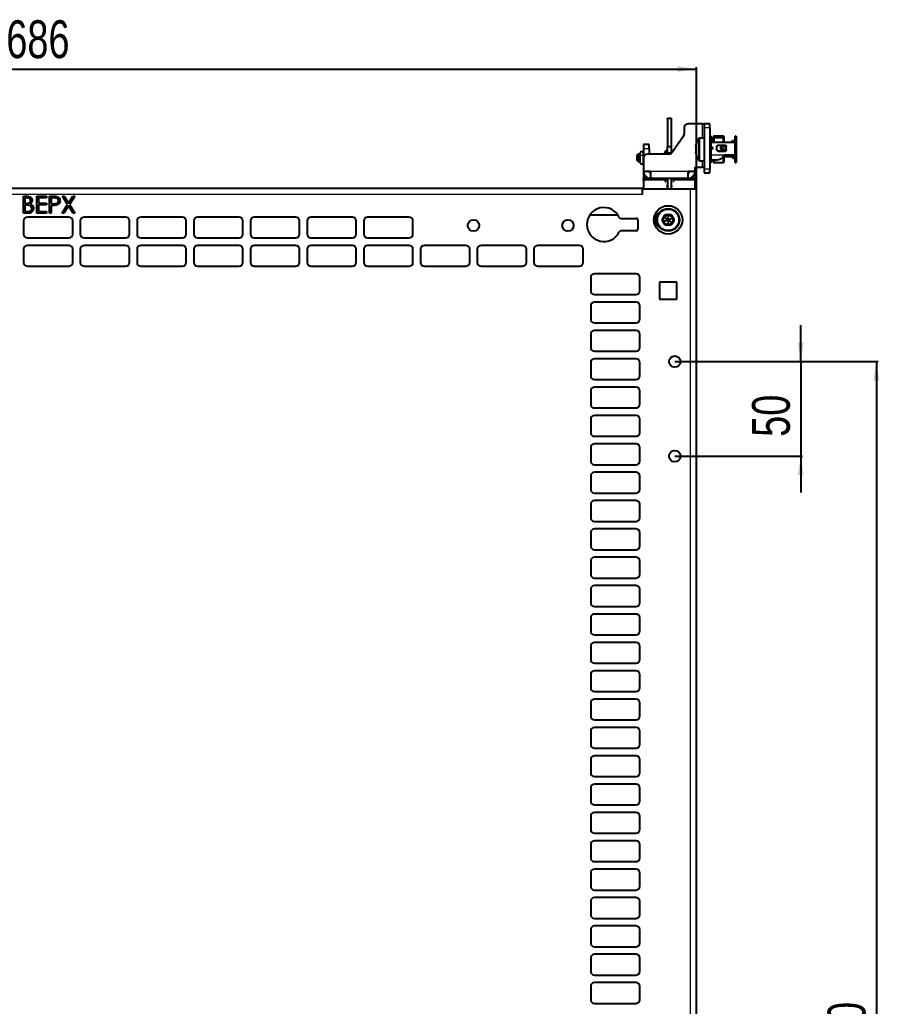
# Model space of a CAD drawing. Header units: millimetres. Extents: x -656 to 1253, y 650 to 1898.
# Drawn here: x -223 to 232, y 1313 to 1835 of the extents above; entities that cross this region are included whole.
import ezdxf

# ---------------------------------------------------------------- set-up
doc = ezdxf.new("R2010")
doc.units = ezdxf.units.MM
doc.layers.add('FORMAT', color=7, linetype='Continuous')
doc.styles.add('SLDTEXTSTYLE0', font='TXT', dxfattribs={"width": 0.75})
doc.dimstyles.new('SLDDIMSTYLE0', dxfattribs={"dimtxt": 20, "dimasz": 10, "dimexe": 0, "dimexo": 0.0625, "dimgap": 5, "dimtad": 2, "dimdec": 1, "dimrnd": 1e-09, "dimzin": 12, "dimdsep": 46, "dimtxsty": 'SLDTEXTSTYLE0', "dimsah": 1, "dimcen": 0.09, "dimadec": 0, "dimazin": 3, "dimtfac": 1, "dimtofl": 0, "dimtmove": 0, "dimatfit": 3, "dimfxl": 0, "dimfrac": 2, "dimtolj": 1, "dimtzin": 12, "dimarcsym": 0})
doc.dimstyles.new('SLDDIMSTYLE1', dxfattribs={"dimtxt": 20, "dimasz": 10, "dimexe": 0, "dimexo": 0.0625, "dimgap": 5, "dimtad": 2, "dimdec": 1, "dimrnd": 1e-09, "dimzin": 12, "dimdsep": 46, "dimtxsty": 'SLDTEXTSTYLE0', "dimsah": 1, "dimcen": 0.09, "dimadec": 0, "dimazin": 3, "dimtfac": 1, "dimtmove": 0, "dimatfit": 0, "dimfxl": 0, "dimfrac": 2, "dimtolj": 1, "dimtzin": 12, "dimarcsym": 0})

# ---------------------------------------------------------------- blocks, each defined once
blk = doc.blocks.new('_D_1')
at = {"layer": 'FORMAT'}
for p, q in [((-550.71, 1745.37), (-550.71, 1809.66)), ((-550.71, 1808.66), (135.29, 1808.66)), ((135.29, 1745.37), (135.29, 1809.66))]:
    blk.add_line(p, q, dxfattribs=at)
for points in [[(-550.71, 1808.66), (-540.71, 1807.12), (-540.71, 1810.2)], [(135.29, 1808.66), (125.29, 1810.2), (125.29, 1807.12)]]:
    blk.add_solid(points, dxfattribs=at)
at = {"layer": 'FORMAT', "insert": (-229.88, 1834.44), "char_height": 20, "attachment_point": 1, "style": 'SLDTEXTSTYLE0'}
blk.add_mtext('686', dxfattribs=at)
blk = doc.blocks.new('_D_2')
at = {"layer": 'FORMAT'}
for p, q in [((123.8, 1653.86), (231.44, 1653.86)), ((230.44, 1653.86), (230.44, 953.86)), ((123.8, 953.86), (231.44, 953.86))]:
    blk.add_line(p, q, dxfattribs=at)
for points in [[(230.44, 1653.86), (228.9, 1643.86), (231.97, 1643.86)], [(230.44, 953.86), (231.97, 963.86), (228.9, 963.86)]]:
    blk.add_solid(points, dxfattribs=at)
at = {"layer": 'FORMAT', "insert": (204.65, 1281.69), "char_height": 20, "attachment_point": 1, "rotation": 90, "style": 'SLDTEXTSTYLE0'}
blk.add_mtext('700', dxfattribs=at)
blk = doc.blocks.new('_D_3')
at = {"layer": 'FORMAT'}
for p, q in [((190.44, 1653.86), (190.44, 1673.09)), ((123.8, 1653.86), (191.44, 1653.86)), ((190.44, 1653.86), (190.44, 1603.86)), ((123.8, 1603.86), (191.44, 1603.86)), ((190.44, 1603.86), (190.44, 1584.63))]:
    blk.add_line(p, q, dxfattribs=at)
for points in [[(190.44, 1653.86), (191.97, 1663.86), (188.9, 1663.86)], [(190.44, 1603.86), (188.9, 1593.86), (191.97, 1593.86)]]:
    blk.add_solid(points, dxfattribs=at)
at = {"layer": 'FORMAT', "insert": (164.65, 1614.08), "char_height": 20, "attachment_point": 1, "rotation": 90, "style": 'SLDTEXTSTYLE0'}
blk.add_mtext('50', dxfattribs=at)

msp = doc.modelspace()

# ---------------------------------------------------------------- linework, layer by layer
at = {"color": 7, "linetype": 'Continuous', "lineweight": 25}
for p, q in [((119.89, 1782.66), (121.89, 1782.66)), ((119.89, 1782.29), (119.89, 1782.66)), ((119.89, 1782.29), (119.89, 1767.66)), ((121.89, 1782.66), (121.89, 1782.29)), ((121.89, 1782.29), (121.89, 1767.66)), ((138.49, 1779.66), (130.79, 1779.66)), ((138.49, 1779.66), (139.29, 1779.66)), ((142.29, 1779.66), (139.29, 1779.66)), ((139.29, 1779.66), (139.29, 1777.66)), ((142.29, 1777.66), (142.29, 1779.66)), ((128.79, 1777.66), (128.79, 1774.29)), ((139.29, 1777.66), (139.29, 1755.66)), ((142.29, 1777.66), (142.29, 1755.66)), ((128.42, 1773.14), (122.38, 1764.51)), ((139.29, 1772.16), (136.96, 1772.16)), ((142.79, 1773.26), (142.29, 1773.26)), ((142.79, 1773.26), (142.79, 1768.02)), ((142.83, 1770.08), (143.02, 1770.02)), ((142.99, 1771.28), (142.99, 1771.6)), ((142.99, 1770.98), (142.99, 1771.28)), ((142.99, 1770.98), (142.99, 1770.6)), ((142.99, 1770.02), (153.59, 1770.02)), ((144.29, 1770.31), (143.09, 1770.31)), ((143.09, 1770.02), (143.09, 1770.31)), ((144.29, 1772.1), (143.74, 1772.1)), ((144.29, 1771.88), (143.74, 1771.88)), ((143.74, 1771.58), (144.29, 1771.58)), ((144.49, 1773.16), (144.29, 1773.04)), ((144.29, 1772.42), (144.29, 1773.04)), ((144.49, 1772.49), (144.29, 1772.42)), ((144.29, 1770.02), (144.29, 1772.42)), ((149.57, 1773.16), (144.49, 1773.16)), ((144.49, 1773.16), (144.49, 1772.49)), ((144.49, 1772.49), (144.49, 1770.02)), ((144.49, 1772.49), (149.57, 1772.49)), ((149.69, 1772.96), (149.57, 1773.16)), ((149.57, 1772.49), (149.57, 1773.16)), ((149.57, 1770.02), (149.57, 1772.49)), ((149.69, 1772.37), (149.57, 1772.49)), ((149.69, 1772.96), (149.69, 1772.37)), ((149.69, 1772.37), (149.69, 1770.02)), ((149.69, 1770.11), (149.76, 1770.02)), ((153.59, 1770.02), (155.59, 1770.02)), ((155.09, 1770.9), (155.59, 1770.9)), ((156.29, 1773.16), (155.79, 1773.16)), ((155.79, 1773.15), (155.79, 1773.16)), ((155.79, 1773.15), (156.29, 1773.15)), ((155.79, 1770.22), (155.79, 1773.15)), ((155.79, 1770.22), (156.29, 1770.22)), ((155.79, 1769.99), (155.79, 1770.22)), ((156.29, 1773.16), (156.29, 1773.15)), ((156.29, 1773.15), (156.29, 1770.22)), ((156.29, 1770.22), (156.29, 1769.46)), ((156.29, 1769.46), (156.29, 1763.64)), ((105.38, 1764.03), (105.38, 1762.66)), ((107.28, 1762.66), (107.28, 1764.03)), ((110.29, 1768.66), (107.29, 1768.66)), ((107.29, 1768.66), (107.29, 1766.66)), ((107.29, 1766.66), (107.29, 1761.66)), ((110.29, 1766.66), (110.29, 1768.66)), ((110.29, 1766.66), (110.29, 1763.66)), ((119.89, 1767.66), (121.89, 1767.66)), ((119.89, 1764.16), (119.89, 1767.66)), ((121.89, 1764.16), (119.89, 1764.16)), ((119.89, 1764.16), (119.89, 1763.66)), ((121.89, 1767.66), (121.89, 1764.16)), ((121.89, 1764.16), (121.89, 1764.01)), ((134.89, 1764.3), (134.86, 1764.3)), ((142.29, 1768.02), (142.79, 1768.02)), ((142.29, 1766.18), (142.79, 1766.18)), ((142.79, 1767.48), (142.79, 1768.02)), ((142.79, 1766.18), (142.79, 1761.86)), ((143.24, 1767.43), (142.99, 1767.43)), ((143.24, 1767.3), (142.99, 1767.3)), ((143.24, 1766.18), (142.99, 1766.18)), ((143.09, 1766.18), (143.09, 1767.3)), ((143.79, 1766.89), (143.79, 1766.72)), ((145.89, 1767.28), (145.89, 1766.33)), ((147.09, 1768.41), (150.39, 1768.41)), ((150.39, 1768.18), (147.09, 1768.18)), ((150.39, 1765.23), (147.09, 1765.23)), ((147.09, 1765.12), (150.39, 1765.12)), ((147.96, 1766.75), (147.96, 1766.79)), ((148.28, 1766.29), (148.53, 1766.24)), ((148.61, 1766.23), (148.53, 1766.24)), ((149.57, 1767.52), (149.57, 1768.18)), ((149.57, 1765.23), (149.57, 1766.15)), ((149.69, 1768.18), (149.69, 1767.54)), ((149.69, 1766.14), (149.69, 1765.23)), ((150.89, 1767.96), (150.89, 1767.59)), ((150.89, 1766.01), (150.89, 1767.59)), ((150.89, 1766.01), (150.89, 1765.62)), ((104.44, 1763.56), (103.94, 1763.27)), ((103.94, 1760.05), (103.94, 1763.27)), ((103.94, 1760.05), (104.44, 1759.76)), ((105.38, 1763.56), (104.44, 1763.56)), ((104.44, 1763.56), (104.44, 1759.76)), ((104.44, 1759.76), (105.38, 1759.76)), ((105.38, 1762.66), (105.38, 1759.33)), ((107.29, 1763.56), (107.28, 1763.56)), ((107.28, 1759.33), (107.28, 1762.66)), ((107.28, 1759.76), (107.29, 1759.76)), ((107.29, 1761.66), (107.29, 1754.46)), ((120.74, 1763.66), (109.29, 1763.66)), ((118.32, 1763.75), (118.32, 1763.66)), ((118.92, 1763.66), (118.92, 1763.76)), ((136.96, 1760.16), (139.29, 1760.16)), ((142.79, 1761.86), (142.29, 1761.86)), ((142.79, 1760.54), (142.29, 1760.54)), ((142.29, 1759.06), (142.79, 1759.06)), ((142.79, 1761.86), (142.79, 1760.54)), ((142.79, 1760.54), (142.79, 1759.06)), ((142.81, 1763.16), (142.99, 1763.16)), ((142.81, 1762.67), (142.99, 1762.7)), ((142.99, 1761.03), (142.99, 1763.22)), ((142.99, 1760.71), (142.99, 1761.03)), ((145.89, 1760.43), (143.74, 1760.43)), ((144.29, 1760.21), (143.74, 1760.21)), ((144.29, 1759.38), (144.29, 1760.43)), ((144.29, 1759.38), (144.49, 1759.28)), ((144.29, 1759.27), (144.29, 1759.38)), ((144.29, 1759.27), (144.49, 1759.16)), ((144.49, 1760.43), (144.49, 1759.28)), ((144.49, 1759.28), (149.57, 1759.28)), ((144.49, 1759.28), (144.49, 1759.16)), ((144.49, 1759.16), (149.57, 1759.16)), ((148.83, 1761.63), (149.99, 1763.22)), ((149.36, 1762.36), (149.57, 1762.36)), ((149.57, 1762.36), (149.57, 1762.65)), ((149.57, 1762.36), (149.69, 1762.5)), ((149.57, 1759.28), (149.57, 1762.36)), ((149.57, 1759.28), (149.69, 1759.45)), ((149.57, 1759.16), (149.69, 1759.36)), ((149.57, 1759.16), (149.57, 1759.28)), ((149.69, 1762.81), (149.69, 1762.5)), ((153.59, 1762.7), (149.69, 1762.7)), ((149.69, 1762.5), (149.69, 1759.45)), ((149.69, 1762.21), (149.76, 1762.3)), ((149.69, 1762.3), (153.59, 1762.3)), ((149.69, 1759.45), (149.69, 1759.36)), ((149.94, 1763.16), (154.79, 1763.16)), ((149.99, 1763.22), (155.59, 1763.22)), ((153.59, 1762.7), (153.59, 1762.3)), ((154.79, 1763.16), (154.85, 1763.22)), ((154.79, 1763.16), (154.79, 1763.22)), ((155.09, 1761.91), (155.09, 1761.42)), ((155.59, 1761.91), (155.09, 1761.91)), ((155.09, 1761.42), (155.59, 1761.42)), ((155.59, 1761.91), (155.59, 1762.15)), ((155.59, 1761.42), (155.59, 1761.91)), ((155.79, 1760.61), (155.79, 1763.24)), ((155.79, 1760.61), (156.29, 1760.61)), ((155.79, 1759.16), (155.79, 1760.61)), ((155.79, 1759.16), (156.29, 1759.16)), ((155.79, 1759.16), (155.79, 1759.16)), ((155.79, 1759.16), (156.29, 1759.16)), ((156.26, 1763.54), (156.29, 1763.54)), ((156.29, 1763.64), (156.29, 1763.54)), ((156.29, 1763.54), (156.29, 1760.61)), ((156.29, 1760.61), (156.29, 1759.16)), ((156.29, 1759.16), (156.29, 1759.16)), ((111.09, 1754.46), (107.29, 1754.46)), ((107.29, 1753.66), (107.29, 1750.66)), ((107.29, 1753.66), (107.37, 1753.66)), ((111.09, 1750.66), (111.09, 1754.46)), ((134.49, 1754.46), (130.69, 1754.46)), ((130.69, 1754.46), (130.69, 1750.66)), ((134.4, 1753.66), (134.49, 1753.66)), ((134.49, 1756.66), (138.49, 1756.66)), ((134.49, 1754.46), (134.49, 1756.66)), ((134.49, 1753.66), (134.49, 1750.66)), ((139.29, 1756.66), (138.49, 1756.66)), ((139.29, 1755.66), (139.29, 1753.66)), ((139.29, 1753.66), (142.29, 1753.66)), ((142.29, 1753.66), (142.29, 1755.66)), ((111.09, 1750.66), (107.29, 1750.66)), ((107.29, 1749.86), (107.29, 1750.66)), ((107.29, 1749.86), (107.29, 1745.36)), ((119.39, 1750.66), (111.09, 1750.66)), ((118.5, 1750.66), (118.51, 1749.39)), ((119.11, 1749.4), (119.1, 1750.66)), ((122.39, 1750.66), (119.39, 1750.66)), ((119.39, 1750.66), (119.39, 1749.86)), ((119.89, 1749.86), (119.39, 1749.86)), ((119.89, 1750.66), (119.89, 1745.36)), ((121.89, 1750.66), (121.89, 1745.36)), ((122.39, 1749.86), (121.89, 1749.86)), ((130.69, 1750.66), (122.39, 1750.66)), ((122.39, 1749.86), (122.39, 1750.66)), ((122.89, 1750.65), (122.91, 1749.69)), ((123.51, 1749.7), (123.49, 1750.65)), ((134.49, 1750.66), (130.69, 1750.66)), ((134.49, 1750.66), (134.49, 1749.86)), ((134.49, 1745.36), (134.49, 1749.86)), ((106.79, 1745.37), (-522.21, 1745.37)), ((106.79, 1745.37), (106.79, 1745.36)), ((106.79, 1745.36), (132.19, 1745.36)), ((106.79, 1742.27), (106.79, 1745.36)), ((132.19, 1745.36), (135.29, 1745.36)), ((135.29, 862.36), (135.29, 1745.36)), ((-220.83, 1741.37), (-219.07, 1741.37)), ((-220.83, 1732.37), (-220.83, 1741.37)), ((-220.02, 1740.44), (-220.02, 1737.56)), ((-218.92, 1740.44), (-220.02, 1740.44)), ((-213.67, 1741.37), (-208.6, 1741.37)), ((-213.67, 1732.37), (-213.67, 1741.37)), ((-212.87, 1740.44), (-212.87, 1737.67)), ((-208.6, 1740.44), (-212.87, 1740.44)), ((-208.6, 1741.37), (-208.6, 1740.44)), ((-206.98, 1741.37), (-205.22, 1741.37)), ((-206.98, 1732.37), (-206.98, 1741.37)), ((-204.53, 1740.44), (-206.17, 1740.44)), ((-206.17, 1740.44), (-206.17, 1737.44)), ((-200.23, 1741.37), (-199.3, 1741.37)), ((-197.41, 1736.96), (-200.23, 1741.37)), ((-199.3, 1741.37), (-196.94, 1737.69)), ((-196.94, 1737.69), (-194.59, 1741.37)), ((-193.65, 1741.37), (-196.48, 1736.96)), ((-194.59, 1741.37), (-193.65, 1741.37)), ((-220.02, 1737.56), (-219.48, 1737.56)), ((-220.02, 1736.64), (-220.02, 1733.29)), ((-219.48, 1736.64), (-220.02, 1736.64)), ((-220.02, 1733.29), (-218.87, 1733.29)), ((-212.87, 1737.67), (-208.6, 1737.67)), ((-212.87, 1736.75), (-212.87, 1733.29)), ((-208.6, 1736.75), (-212.87, 1736.75)), ((-212.87, 1733.29), (-208.6, 1733.29)), ((-208.6, 1737.67), (-208.6, 1736.75)), ((-208.6, 1733.29), (-208.6, 1732.37)), ((-206.17, 1737.44), (-204.6, 1737.42)), ((-206.17, 1736.52), (-206.17, 1732.37)), ((-205.53, 1736.52), (-206.17, 1736.52)), ((-200.35, 1732.37), (-197.41, 1736.96)), ((-196.94, 1736.23), (-199.41, 1732.37)), ((-194.47, 1732.37), (-196.94, 1736.23)), ((-196.48, 1736.96), (-193.54, 1732.37)), ((-218.39, 1732.37), (-220.83, 1732.37)), ((-220.71, 1728.36), (-220.71, 1721.36)), ((-196.71, 1730.36), (-218.71, 1730.36)), ((-208.6, 1732.37), (-213.67, 1732.37)), ((-206.17, 1732.37), (-206.98, 1732.37)), ((-199.41, 1732.37), (-200.35, 1732.37)), ((-194.71, 1721.36), (-194.71, 1728.36)), ((-193.54, 1732.37), (-194.47, 1732.37)), ((-190.71, 1728.36), (-190.71, 1721.36)), ((-166.71, 1730.36), (-188.71, 1730.36)), ((-164.71, 1721.36), (-164.71, 1728.36)), ((-160.71, 1728.36), (-160.71, 1721.36)), ((-136.71, 1730.36), (-158.71, 1730.36)), ((-134.71, 1721.36), (-134.71, 1728.36)), ((-130.71, 1728.36), (-130.71, 1721.36)), ((-106.71, 1730.36), (-128.71, 1730.36)), ((-104.71, 1721.36), (-104.71, 1728.36)), ((-100.71, 1728.36), (-100.71, 1721.36)), ((-76.71, 1730.36), (-98.71, 1730.36)), ((-74.71, 1721.36), (-74.71, 1728.36)), ((-70.71, 1728.36), (-70.71, 1721.36)), ((-46.71, 1730.36), (-68.71, 1730.36)), ((-44.71, 1721.36), (-44.71, 1728.36)), ((-40.71, 1728.36), (-40.71, 1721.36)), ((-16.71, 1730.36), (-38.71, 1730.36)), ((-14.71, 1721.36), (-14.71, 1728.36)), ((93.77, 1731.37), (78.8, 1731.37)), ((95.34, 1729.62), (103.29, 1729.62)), ((104.29, 1728.62), (104.29, 1724.12)), ((120.29, 1728.86), (117.67, 1727.64)), ((120.29, 1728.86), (117.92, 1730.51)), ((120.29, 1728.86), (120.03, 1725.98)), ((120.29, 1728.86), (120.54, 1731.73)), ((120.29, 1728.86), (122.9, 1730.08)), ((120.29, 1728.86), (122.65, 1727.2)), ((103.29, 1723.12), (95.34, 1723.12)), ((-218.71, 1719.36), (-196.71, 1719.36)), ((-188.71, 1719.36), (-166.71, 1719.36)), ((-158.71, 1719.36), (-136.71, 1719.36)), ((-128.71, 1719.36), (-106.71, 1719.36)), ((-98.71, 1719.36), (-76.71, 1719.36)), ((-68.71, 1719.36), (-46.71, 1719.36)), ((-38.71, 1719.36), (-16.71, 1719.36)), ((-220.71, 1713.36), (-220.71, 1706.36)), ((-196.71, 1715.36), (-218.71, 1715.36)), ((-194.71, 1706.36), (-194.71, 1713.36)), ((-190.71, 1713.36), (-190.71, 1706.36)), ((-166.71, 1715.36), (-188.71, 1715.36)), ((-164.71, 1706.36), (-164.71, 1713.36)), ((-160.71, 1713.36), (-160.71, 1706.36)), ((-136.71, 1715.36), (-158.71, 1715.36)), ((-134.71, 1706.36), (-134.71, 1713.36)), ((-130.71, 1713.36), (-130.71, 1706.36)), ((-106.71, 1715.36), (-128.71, 1715.36)), ((-104.71, 1706.36), (-104.71, 1713.36)), ((-100.71, 1713.36), (-100.71, 1706.36)), ((-76.71, 1715.36), (-98.71, 1715.36)), ((-74.71, 1706.36), (-74.71, 1713.36)), ((-70.71, 1713.36), (-70.71, 1706.36)), ((-46.71, 1715.36), (-68.71, 1715.36)), ((-44.71, 1706.36), (-44.71, 1713.36)), ((-40.71, 1713.36), (-40.71, 1706.36)), ((-16.71, 1715.36), (-38.71, 1715.36)), ((-14.71, 1706.36), (-14.71, 1713.36)), ((-10.71, 1713.36), (-10.71, 1706.36)), ((13.29, 1715.36), (-8.71, 1715.36)), ((15.29, 1706.36), (15.29, 1713.36)), ((19.29, 1713.36), (19.29, 1706.36)), ((43.29, 1715.36), (21.29, 1715.36)), ((45.29, 1706.36), (45.29, 1713.36)), ((49.29, 1713.36), (49.29, 1706.36)), ((73.29, 1715.36), (51.29, 1715.36)), ((75.29, 1706.36), (75.29, 1713.36)), ((-218.71, 1704.36), (-196.71, 1704.36)), ((-188.71, 1704.36), (-166.71, 1704.36)), ((-158.71, 1704.36), (-136.71, 1704.36)), ((-128.71, 1704.36), (-106.71, 1704.36)), ((-98.71, 1704.36), (-76.71, 1704.36)), ((-68.71, 1704.36), (-46.71, 1704.36)), ((-38.71, 1704.36), (-16.71, 1704.36)), ((-8.71, 1704.36), (13.29, 1704.36)), ((21.29, 1704.36), (43.29, 1704.36)), ((51.29, 1704.36), (73.29, 1704.36)), ((79.29, 1698.36), (79.29, 1691.36)), ((103.29, 1700.36), (81.29, 1700.36)), ((105.29, 1691.36), (105.29, 1698.36)), ((124.79, 1695.86), (115.79, 1695.86)), ((115.79, 1695.86), (115.79, 1686.86)), ((124.79, 1686.86), (124.79, 1695.86)), ((81.29, 1689.36), (103.29, 1689.36)), ((115.79, 1686.86), (124.79, 1686.86)), ((79.29, 1683.36), (79.29, 1676.36)), ((103.29, 1685.36), (81.29, 1685.36)), ((105.29, 1676.36), (105.29, 1683.36)), ((81.29, 1674.36), (103.29, 1674.36)), ((103.29, 1670.36), (81.29, 1670.36)), ((79.29, 1668.36), (79.29, 1661.36)), ((105.29, 1661.36), (105.29, 1668.36)), ((81.29, 1659.36), (103.29, 1659.36)), ((103.29, 1655.36), (81.29, 1655.36)), ((79.29, 1653.36), (79.29, 1646.36)), ((105.29, 1646.36), (105.29, 1653.36)), ((81.29, 1644.36), (103.29, 1644.36)), ((103.29, 1640.36), (81.29, 1640.36)), ((79.29, 1638.36), (79.29, 1631.36)), ((105.29, 1631.36), (105.29, 1638.36)), ((81.29, 1629.36), (103.29, 1629.36)), ((79.29, 1623.36), (79.29, 1616.36)), ((103.29, 1625.36), (81.29, 1625.36)), ((105.29, 1616.36), (105.29, 1623.36)), ((81.29, 1614.36), (103.29, 1614.36)), ((79.29, 1608.36), (79.29, 1601.36)), ((103.29, 1610.36), (81.29, 1610.36)), ((105.29, 1601.36), (105.29, 1608.36)), ((81.29, 1599.36), (103.29, 1599.36)), ((79.29, 1593.36), (79.29, 1586.36)), ((103.29, 1595.36), (81.29, 1595.36)), ((105.29, 1586.36), (105.29, 1593.36)), ((81.29, 1584.36), (103.29, 1584.36)), ((79.29, 1578.36), (79.29, 1571.36)), ((103.29, 1580.36), (81.29, 1580.36)), ((105.29, 1571.36), (105.29, 1578.36)), ((81.29, 1569.36), (103.29, 1569.36)), ((79.29, 1563.36), (79.29, 1556.36)), ((103.29, 1565.36), (81.29, 1565.36)), ((105.29, 1556.36), (105.29, 1563.36)), ((81.29, 1554.36), (103.29, 1554.36)), ((103.29, 1550.36), (81.29, 1550.36)), ((79.29, 1548.36), (79.29, 1541.36)), ((105.29, 1541.36), (105.29, 1548.36)), ((81.29, 1539.36), (103.29, 1539.36)), ((103.29, 1535.36), (81.29, 1535.36)), ((79.29, 1533.36), (79.29, 1526.36)), ((105.29, 1526.36), (105.29, 1533.36)), ((81.29, 1524.36), (103.29, 1524.36)), ((103.29, 1520.36), (81.29, 1520.36)), ((79.29, 1518.36), (79.29, 1511.36)), ((105.29, 1511.36), (105.29, 1518.36)), ((81.29, 1509.36), (103.29, 1509.36)), ((79.29, 1503.36), (79.29, 1496.36)), ((103.29, 1505.36), (81.29, 1505.36)), ((105.29, 1496.36), (105.29, 1503.36)), ((81.29, 1494.36), (103.29, 1494.36)), ((79.29, 1488.36), (79.29, 1481.36)), ((103.29, 1490.36), (81.29, 1490.36)), ((105.29, 1481.36), (105.29, 1488.36)), ((81.29, 1479.36), (103.29, 1479.36)), ((79.29, 1473.36), (79.29, 1466.36)), ((103.29, 1475.36), (81.29, 1475.36)), ((105.29, 1466.36), (105.29, 1473.36)), ((81.29, 1464.36), (103.29, 1464.36)), ((79.29, 1458.36), (79.29, 1451.36)), ((103.29, 1460.36), (81.29, 1460.36)), ((105.29, 1451.36), (105.29, 1458.36)), ((81.29, 1449.36), (103.29, 1449.36)), ((79.29, 1443.36), (79.29, 1436.36)), ((103.29, 1445.36), (81.29, 1445.36)), ((105.29, 1436.36), (105.29, 1443.36)), ((81.29, 1434.36), (103.29, 1434.36)), ((103.29, 1430.36), (81.29, 1430.36)), ((79.29, 1428.36), (79.29, 1421.36)), ((105.29, 1421.36), (105.29, 1428.36)), ((81.29, 1419.36), (103.29, 1419.36)), ((103.29, 1415.36), (81.29, 1415.36)), ((79.29, 1413.36), (79.29, 1406.36)), ((105.29, 1406.36), (105.29, 1413.36)), ((81.29, 1404.36), (103.29, 1404.36)), ((103.29, 1400.36), (81.29, 1400.36)), ((79.29, 1398.36), (79.29, 1391.36)), ((105.29, 1391.36), (105.29, 1398.36)), ((81.29, 1389.36), (103.29, 1389.36)), ((79.29, 1383.36), (79.29, 1376.36)), ((103.29, 1385.36), (81.29, 1385.36)), ((105.29, 1376.36), (105.29, 1383.36)), ((81.29, 1374.36), (103.29, 1374.36)), ((79.29, 1368.36), (79.29, 1361.36)), ((103.29, 1370.36), (81.29, 1370.36)), ((105.29, 1361.36), (105.29, 1368.36)), ((81.29, 1359.36), (103.29, 1359.36)), ((79.29, 1353.36), (79.29, 1346.36)), ((103.29, 1355.36), (81.29, 1355.36)), ((105.29, 1346.36), (105.29, 1353.36)), ((81.29, 1344.36), (103.29, 1344.36)), ((79.29, 1338.36), (79.29, 1331.36)), ((103.29, 1340.36), (81.29, 1340.36)), ((105.29, 1331.36), (105.29, 1338.36)), ((81.29, 1329.36), (103.29, 1329.36)), ((79.29, 1323.36), (79.29, 1316.36)), ((103.29, 1325.36), (81.29, 1325.36)), ((105.29, 1316.36), (105.29, 1323.36)), ((81.29, 1314.36), (103.29, 1314.36))]:
    msp.add_line(p, q, dxfattribs=at)
at = {"color": 8, "linetype": 'Continuous', "lineweight": 18}
for p, q in [((121.89, 1782.29), (119.89, 1782.29)), ((138.49, 1772.16), (138.49, 1779.66)), ((139.29, 1777.66), (142.29, 1777.66)), ((136.52, 1760.39), (136.52, 1771.93)), ((136.96, 1760.16), (136.96, 1772.16)), ((142.99, 1770.02), (142.99, 1767.43)), ((143.74, 1772.1), (143.74, 1771.88)), ((143.74, 1771.88), (143.74, 1771.58)), ((155.59, 1763.22), (155.59, 1770.02)), ((107.29, 1766.66), (110.29, 1766.66)), ((142.99, 1766.18), (142.99, 1763.22)), ((143.24, 1767.3), (143.24, 1767.43)), ((147.09, 1768.41), (147.09, 1768.18)), ((147.09, 1765.23), (147.09, 1765.12)), ((150.39, 1768.18), (150.39, 1768.41)), ((150.39, 1765.12), (150.39, 1765.23)), ((138.49, 1756.66), (138.49, 1760.16)), ((142.99, 1763.22), (149.99, 1763.22)), ((155.59, 1762.7), (153.59, 1762.7)), ((155.59, 1762.7), (155.59, 1763.22)), ((130.69, 1754.46), (111.09, 1754.46)), ((142.29, 1755.66), (139.29, 1755.66)), ((118.51, 1749.86), (107.29, 1749.86)), ((119.39, 1749.86), (119.11, 1749.86)), ((122.9, 1749.86), (122.39, 1749.86)), ((134.49, 1749.86), (123.5, 1749.86)), ((132.19, 862.36), (132.19, 1745.36)), ((106.79, 1742.27), (-522.21, 1742.27))]:
    msp.add_line(p, q, dxfattribs=at)
at = {"color": 8, "linetype": 'Continuous', "lineweight": 18, "flags": 128}
for points in [[(143.81, 1770.31), (143.82, 1770.42), (143.83, 1770.51), (143.83, 1770.51), (143.83, 1770.51)], [(105.38, 1762.66), (105.45, 1762.81), (105.66, 1762.93), (105.97, 1763.02), (106.33, 1763.05)], [(106.33, 1763.05), (106.7, 1763.02), (107, 1762.93), (107.21, 1762.81), (107.28, 1762.66)], [(118.92, 1763.76), (118.9, 1763.7), (118.86, 1763.66)], [(122.91, 1749.35), (122.91, 1749.35), (122.94, 1749.29), (123.01, 1749.23), (123.11, 1749.2), (123.22, 1749.19), (123.34, 1749.2), (123.43, 1749.25), (123.49, 1749.3), (123.51, 1749.37)]]:
    msp.add_lwpolyline(points, dxfattribs=at)
at = {"color": 7, "linetype": 'Continuous', "lineweight": 25, "flags": 128}
for points in [[(142.79, 1763.1), (142.79, 1763.12), (142.8, 1763.14), (142.82, 1763.16), (142.84, 1763.18), (142.87, 1763.2), (142.91, 1763.21), (142.95, 1763.22), (142.99, 1763.22)], [(155.59, 1763.22), (155.72, 1763.23), (155.85, 1763.25), (155.97, 1763.29), (156.08, 1763.34), (156.17, 1763.41), (156.23, 1763.48), (156.27, 1763.56), (156.29, 1763.64)], [(155.59, 1762.3), (155.72, 1762.31), (155.79, 1762.32)], [(118.87, 1750.66), (118.81, 1750.65), (118.7, 1750.66)], [(119.89, 1747.36), (119.73, 1747.09), (119.64, 1746.61)], [(119.64, 1746.61), (119.73, 1746.13), (119.89, 1745.86)]]:
    msp.add_lwpolyline(points, dxfattribs=at)
at = {"color": 7, "linetype": 'Continuous', "lineweight": 25}
for centre, radius in [((120.29, 1728.86), 7.5), ((120.29, 1728.86), 6), ((120.29, 1728.86), 5.7), ((17.29, 1725.87), 3), ((67.29, 1725.87), 3), ((120.29, 1728.86), 3), ((123.79, 1653.86), 3), ((123.79, 1603.86), 3)]:
    msp.add_circle(centre, radius, dxfattribs=at)
for centre, radius, start, end in [((130.79, 1777.66), 2, 90, 180), ((126.79, 1774.29), 2, 325.008, 0), ((144.69, 1766.16), 10, 144.7485, 169.0158), ((136.96, 1771.62), 0.54, 90, 144.7485), ((142.97, 1770.2), 0.183, 187.2366, 275.7518), ((143.63, 1771.45), 0.665, 81.0438, 166.5514), ((143.67, 1771.2), 0.687, 84.2482, 172.7634), ((143.67, 1770.89), 0.687, 84.2482, 172.7634), ((155.65, 1769.38), 0.641, 7.2366, 95.7518), ((106.33, 1764.03), 0.95, 0, 180), ((120.74, 1765.66), 2, 270, 325.008), ((144.69, 1766.16), 10, 190.9122, 215.2515), ((142.82, 1768.1), 0.821, 229.1472, 281.4476), ((142.94, 1767.66), 0.235, 229.1472, 281.4476), ((142.94, 1779.68), 13.51, 269.3637, 270.2121), ((106.33, 1759.33), 0.95, 180, 0), ((109.29, 1761.66), 2, 90, 180), ((136.96, 1760.7), 0.54, 215.2515, 270), ((143.67, 1761.12), 0.687, 187.2366, 275.7518), ((143.63, 1760.87), 0.665, 193.4486, 278.9562), ((145.89, 1761.37), 0.932, 269.97, 282.0278), ((155.6, 1762.88), 0.183, 264.2482, 352.7634), ((111.09, 1754.46), 3.8, 180, 270), ((111.09, 1754.46), 0.8, 180, 270), ((130.69, 1754.46), 0.8, 270, 0), ((130.69, 1754.46), 3.8, 270, 0), ((120.89, 1746.61), 1.25, 323.1301, 36.8699), ((86.29, 1726.37), 9, 25.1507, 334.8493), ((117.79, 1728.86), 4.5, 114.975, 245.025), ((-218.71, 1728.36), 2, 90, 180), ((-196.71, 1728.36), 2, 0, 90), ((-188.71, 1728.36), 2, 90, 180), ((-166.71, 1728.36), 2, 0, 90), ((-158.71, 1728.36), 2, 90, 180), ((-136.71, 1728.36), 2, 0, 90), ((-128.71, 1728.36), 2, 90, 180), ((-106.71, 1728.36), 2, 0, 90), ((-98.71, 1728.36), 2, 90, 180), ((-76.71, 1728.36), 2, 0, 90), ((-68.71, 1728.36), 2, 90, 180), ((-46.71, 1728.36), 2, 0, 90), ((-38.71, 1728.36), 2, 90, 180), ((-16.71, 1728.36), 2, 0, 90), ((95.34, 1730.62), 1, 205.1507, 270), ((103.29, 1728.62), 1, 0, 90), ((95.34, 1722.12), 1, 90, 154.8493), ((103.29, 1724.12), 1, 270, 0), ((-218.71, 1721.36), 2, 180, 270), ((-196.71, 1721.36), 2, 270, 0), ((-188.71, 1721.36), 2, 180, 270), ((-166.71, 1721.36), 2, 270, 0), ((-158.71, 1721.36), 2, 180, 270), ((-136.71, 1721.36), 2, 270, 0), ((-128.71, 1721.36), 2, 180, 270), ((-106.71, 1721.36), 2, 270, 0), ((-98.71, 1721.36), 2, 180, 270), ((-76.71, 1721.36), 2, 270, 0), ((-68.71, 1721.36), 2, 180, 270), ((-46.71, 1721.36), 2, 270, 0), ((-38.71, 1721.36), 2, 180, 270), ((-16.71, 1721.36), 2, 270, 0), ((-218.71, 1713.36), 2, 90, 180), ((-196.71, 1713.36), 2, 0, 90), ((-188.71, 1713.36), 2, 90, 180), ((-166.71, 1713.36), 2, 0, 90), ((-158.71, 1713.36), 2, 90, 180), ((-136.71, 1713.36), 2, 0, 90), ((-128.71, 1713.36), 2, 90, 180), ((-106.71, 1713.36), 2, 0, 90), ((-98.71, 1713.36), 2, 90, 180), ((-76.71, 1713.36), 2, 0, 90), ((-68.71, 1713.36), 2, 90, 180), ((-46.71, 1713.36), 2, 0, 90), ((-38.71, 1713.36), 2, 90, 180), ((-16.71, 1713.36), 2, 0, 90), ((-8.71, 1713.36), 2, 90, 180), ((13.29, 1713.36), 2, 0, 90), ((21.29, 1713.36), 2, 90, 180), ((43.29, 1713.36), 2, 0, 90), ((51.29, 1713.36), 2, 90, 180), ((73.29, 1713.36), 2, 0, 90), ((-218.71, 1706.36), 2, 180, 270), ((-196.71, 1706.36), 2, 270, 0), ((-188.71, 1706.36), 2, 180, 270), ((-166.71, 1706.36), 2, 270, 0), ((-158.71, 1706.36), 2, 180, 270), ((-136.71, 1706.36), 2, 270, 0), ((-128.71, 1706.36), 2, 180, 270), ((-106.71, 1706.36), 2, 270, 0), ((-98.71, 1706.36), 2, 180, 270), ((-76.71, 1706.36), 2, 270, 0), ((-68.71, 1706.36), 2, 180, 270), ((-46.71, 1706.36), 2, 270, 0), ((-38.71, 1706.36), 2, 180, 270), ((-16.71, 1706.36), 2, 270, 0), ((-8.71, 1706.36), 2, 180, 270), ((13.29, 1706.36), 2, 270, 0), ((21.29, 1706.36), 2, 180, 270), ((43.29, 1706.36), 2, 270, 0), ((51.29, 1706.36), 2, 180, 270), ((73.29, 1706.36), 2, 270, 0), ((81.29, 1698.36), 2, 90, 180), ((103.29, 1698.36), 2, 0, 90), ((81.29, 1691.36), 2, 180, 270), ((103.29, 1691.36), 2, 270, 0), ((81.29, 1683.36), 2, 90, 180), ((103.29, 1683.36), 2, 0, 90), ((81.29, 1676.36), 2, 180, 270), ((103.29, 1676.36), 2, 270, 0), ((81.29, 1668.36), 2, 90, 180), ((103.29, 1668.36), 2, 0, 90), ((81.29, 1661.36), 2, 180, 270), ((103.29, 1661.36), 2, 270, 0), ((81.29, 1653.36), 2, 90, 180), ((103.29, 1653.36), 2, 0, 90), ((81.29, 1646.36), 2, 180, 270), ((103.29, 1646.36), 2, 270, 0), ((81.29, 1638.36), 2, 90, 180), ((103.29, 1638.36), 2, 0, 90), ((81.29, 1631.36), 2, 180, 270), ((103.29, 1631.36), 2, 270, 0), ((81.29, 1623.36), 2, 90, 180), ((103.29, 1623.36), 2, 0, 90), ((81.29, 1616.36), 2, 180, 270), ((103.29, 1616.36), 2, 270, 0), ((81.29, 1608.36), 2, 90, 180), ((103.29, 1608.36), 2, 0, 90), ((81.29, 1601.36), 2, 180, 270), ((103.29, 1601.36), 2, 270, 0), ((81.29, 1593.36), 2, 90, 180), ((103.29, 1593.36), 2, 0, 90), ((81.29, 1586.36), 2, 180, 270), ((103.29, 1586.36), 2, 270, 0), ((81.29, 1578.36), 2, 90, 180), ((103.29, 1578.36), 2, 0, 90), ((81.29, 1571.36), 2, 180, 270), ((103.29, 1571.36), 2, 270, 0), ((81.29, 1563.36), 2, 90, 180), ((103.29, 1563.36), 2, 0, 90), ((81.29, 1556.36), 2, 180, 270), ((103.29, 1556.36), 2, 270, 0), ((81.29, 1548.36), 2, 90, 180), ((103.29, 1548.36), 2, 0, 90), ((81.29, 1541.36), 2, 180, 270), ((103.29, 1541.36), 2, 270, 0), ((81.29, 1533.36), 2, 90, 180), ((103.29, 1533.36), 2, 0, 90), ((81.29, 1526.36), 2, 180, 270), ((103.29, 1526.36), 2, 270, 0), ((81.29, 1518.36), 2, 90, 180), ((103.29, 1518.36), 2, 0, 90), ((81.29, 1511.36), 2, 180, 270), ((103.29, 1511.36), 2, 270, 0), ((81.29, 1503.36), 2, 90, 180), ((103.29, 1503.36), 2, 0, 90), ((81.29, 1496.36), 2, 180, 270), ((103.29, 1496.36), 2, 270, 0), ((81.29, 1488.36), 2, 90, 180), ((103.29, 1488.36), 2, 0, 90), ((81.29, 1481.36), 2, 180, 270), ((103.29, 1481.36), 2, 270, 0), ((81.29, 1473.36), 2, 90, 180), ((103.29, 1473.36), 2, 0, 90), ((81.29, 1466.36), 2, 180, 270), ((103.29, 1466.36), 2, 270, 0), ((81.29, 1458.36), 2, 90, 180), ((103.29, 1458.36), 2, 0, 90), ((81.29, 1451.36), 2, 180, 270), ((103.29, 1451.36), 2, 270, 0), ((81.29, 1443.36), 2, 90, 180), ((103.29, 1443.36), 2, 0, 90), ((81.29, 1436.36), 2, 180, 270), ((103.29, 1436.36), 2, 270, 0), ((81.29, 1428.36), 2, 90, 180), ((103.29, 1428.36), 2, 0, 90), ((81.29, 1421.36), 2, 180, 270), ((103.29, 1421.36), 2, 270, 0), ((81.29, 1413.36), 2, 90, 180), ((103.29, 1413.36), 2, 0, 90), ((81.29, 1406.36), 2, 180, 270), ((103.29, 1406.36), 2, 270, 0), ((81.29, 1398.36), 2, 90, 180), ((103.29, 1398.36), 2, 0, 90), ((81.29, 1391.36), 2, 180, 270), ((103.29, 1391.36), 2, 270, 0), ((81.29, 1383.36), 2, 90, 180), ((103.29, 1383.36), 2, 0, 90), ((81.29, 1376.36), 2, 180, 270), ((103.29, 1376.36), 2, 270, 0), ((81.29, 1368.36), 2, 90, 180), ((103.29, 1368.36), 2, 0, 90), ((81.29, 1361.36), 2, 180, 270), ((103.29, 1361.36), 2, 270, 0), ((81.29, 1353.36), 2, 90, 180), ((103.29, 1353.36), 2, 0, 90), ((81.29, 1346.36), 2, 180, 270), ((103.29, 1346.36), 2, 270, 0), ((81.29, 1338.36), 2, 90, 180), ((103.29, 1338.36), 2, 0, 90), ((81.29, 1331.36), 2, 180, 270), ((103.29, 1331.36), 2, 270, 0), ((81.29, 1323.36), 2, 90, 180), ((103.29, 1323.36), 2, 0, 90), ((81.29, 1316.36), 2, 180, 270), ((103.29, 1316.36), 2, 270, 0)]:
    msp.add_arc(centre, radius, start, end, dxfattribs=at)
at = {"color": 8, "linetype": 'Continuous', "lineweight": 18}
for centre, radius, start, end in [((118.45, 1763.76), 0.131, 182.8019, 231.2595), ((118.81, 1749.44), 0.404, 231.9427, 309.5849)]:
    msp.add_arc(centre, radius, start, end, dxfattribs=at)
at = {"color": 7, "linetype": 'Continuous', "lineweight": 25}
for points, knots in [([(142.79, 1770.97), (142.79, 1770.95), (142.79, 1770.91), (142.81, 1770.86), (142.84, 1770.8), (142.91, 1770.79), (142.96, 1770.79), (142.99, 1770.79)], [0, 0, 0, 0, 0.195353, 0.37764, 0.539051, 0.782239, 1, 1, 1, 1]), ([(142.79, 1770.77), (142.79, 1770.76), (142.79, 1770.72), (142.81, 1770.67), (142.84, 1770.62), (142.92, 1770.61), (143.08, 1770.59), (143.39, 1770.55), (143.66, 1770.52), (143.83, 1770.51)], [0, 0, 0, 0, 0.052051, 0.100621, 0.143629, 0.208426, 0.277664, 0.558659, 1, 1, 1, 1]), ([(143.83, 1770.51), (143.85, 1770.5), (143.9, 1770.5), (143.95, 1770.47), (143.98, 1770.45), (143.98, 1770.43), (143.99, 1770.42)], [0, 0, 0, 0, 0.266331, 0.548449, 0.829136, 1, 1, 1, 1]), ([(143.99, 1770.42), (143.99, 1770.39), (143.99, 1770.35), (143.99, 1770.32), (143.99, 1770.31)], [0, 0, 0, 0, 0.786734, 1, 1, 1, 1]), ([(153.59, 1770.02), (153.87, 1770.23), (154.37, 1770.61), (154.87, 1770.81), (155.09, 1770.9)], [0, 0, 0, 0, 0.559911, 1, 1, 1, 1]), ([(155.59, 1770.02), (155.59, 1770.23), (155.59, 1770.61), (155.59, 1770.81), (155.59, 1770.9)], [0, 0, 0, 0, 0.559866, 1, 1, 1, 1]), ([(119.89, 1765.72), (119.86, 1765.71), (119.54, 1765.64), (119.03, 1765.28), (118.5, 1764.68), (118.32, 1764.12), (118.32, 1763.82), (118.32, 1763.75)], [0, 0, 0, 0, 0.0272578, 0.3323666, 0.638027, 0.91803, 1, 1, 1, 1]), ([(118.92, 1763.76), (118.92, 1763.85), (118.94, 1764.13), (119.17, 1764.57), (119.53, 1764.93), (119.81, 1765.03), (119.89, 1765.05)], [0, 0, 0, 0, 0.181412, 0.557801, 0.886774, 1, 1, 1, 1]), ([(122.79, 1765.09), (122.65, 1765.24), (122.41, 1765.51), (122.04, 1765.63), (121.89, 1765.68)], [0, 0, 0, 0, 0.568541, 1, 1, 1, 1]), ([(121.89, 1765.04), (122.02, 1764.97), (122.26, 1764.86), (122.38, 1764.67), (122.43, 1764.58)], [0, 0, 0, 0, 0.543333, 1, 1, 1, 1]), ([(134.86, 1768.02), (134.86, 1768.02), (134.85, 1768), (134.88, 1768.14), (134.96, 1768.4), (135.04, 1768.62), (135.07, 1768.69), (135.08, 1768.7), (135.09, 1768.7), (135.09, 1768.69), (135.08, 1768.66), (135.06, 1768.57), (134.98, 1768.23), (134.9, 1767.78), (134.85, 1767.28), (134.87, 1766.9), (134.95, 1766.73), (135.02, 1766.6), (135.05, 1766.54), (135.07, 1766.5), (135.08, 1766.46), (135.08, 1766.42), (135.08, 1766.41), (135.09, 1766.4)], [0, 0, 0, 0, 0.01095, 0.084261, 0.251384, 0.301143, 0.326111, 0.336174, 0.341648, 0.347168, 0.3534, 0.364584, 0.407267, 0.575793, 0.655414, 0.736053, 0.89255, 0.931183, 0.955749, 0.971918, 0.988179, 0.994671, 1, 1, 1, 1]), ([(135.09, 1766.4), (135.08, 1766.39), (135.08, 1766.37), (135.08, 1766.32), (135.03, 1766.18), (134.95, 1766), (134.88, 1765.74), (134.85, 1765.41), (134.88, 1764.93), (134.95, 1764.48), (135.03, 1764.12), (135.07, 1763.98), (135.08, 1763.91), (135.08, 1763.87), (135.09, 1763.86), (135.08, 1763.85), (135.07, 1763.85), (135.02, 1763.93), (134.92, 1764.14), (134.86, 1764.34), (134.86, 1764.28), (134.87, 1764.26)], [0, 0, 0, 0, 0.00546, 0.013139, 0.034416, 0.129524, 0.242679, 0.314342, 0.38659, 0.544101, 0.595865, 0.621803, 0.634844, 0.640474, 0.646162, 0.651047, 0.659654, 0.686306, 0.810748, 0.936288, 1, 1, 1, 1]), ([(143.24, 1767.43), (143.3, 1767.42), (143.42, 1767.41), (143.59, 1767.32), (143.71, 1767.18), (143.78, 1767.03), (143.78, 1766.93), (143.79, 1766.89)], [0, 0, 0, 0, 0.214393, 0.428789, 0.643061, 0.856854, 1, 1, 1, 1]), ([(143.79, 1766.76), (143.78, 1766.82), (143.77, 1766.94), (143.67, 1767.1), (143.53, 1767.22), (143.38, 1767.29), (143.28, 1767.3), (143.24, 1767.3)], [0, 0, 0, 0, 0.2142108, 0.4284707, 0.641842, 0.8556018, 1, 1, 1, 1]), ([(143.79, 1766.72), (143.78, 1766.66), (143.77, 1766.54), (143.67, 1766.38), (143.53, 1766.25), (143.38, 1766.18), (143.28, 1766.18), (143.24, 1766.18)], [0, 0, 0, 0, 0.2143054, 0.4286504, 0.6422794, 0.8562229, 1, 1, 1, 1]), ([(145.89, 1767.28), (145.9, 1767.41), (145.92, 1767.67), (146.12, 1768.01), (146.42, 1768.26), (146.76, 1768.39), (146.99, 1768.41), (147.09, 1768.41)], [0, 0, 0, 0, 0.212833, 0.42585, 0.635542, 0.846587, 1, 1, 1, 1]), ([(147.09, 1768.18), (146.95, 1768.17), (146.68, 1768.14), (146.32, 1767.96), (146.05, 1767.68), (145.91, 1767.36), (145.89, 1767.13), (145.89, 1767.04)], [0, 0, 0, 0, 0.2128745, 0.4257668, 0.6379374, 0.8473525, 1, 1, 1, 1]), ([(145.89, 1766.44), (145.9, 1766.31), (145.92, 1766.04), (146.12, 1765.68), (146.42, 1765.41), (146.75, 1765.25), (146.99, 1765.24), (147.09, 1765.23)], [0, 0, 0, 0, 0.2123763, 0.4249789, 0.6334795, 0.8436094, 1, 1, 1, 1]), ([(147.09, 1765.12), (146.95, 1765.14), (146.68, 1765.16), (146.32, 1765.37), (146.05, 1765.67), (145.91, 1766.01), (145.89, 1766.23), (145.89, 1766.33)], [0, 0, 0, 0, 0.213238, 0.42649, 0.63916, 0.849598, 1, 1, 1, 1]), ([(148.36, 1767.31), (148.31, 1767.3), (148.22, 1767.27), (148.09, 1767.16), (148, 1767.02), (147.96, 1766.89), (147.96, 1766.81), (147.96, 1766.79)], [0, 0, 0, 0, 0.225867, 0.4517344, 0.6775983, 0.9034793, 1, 1, 1, 1]), ([(147.96, 1766.75), (147.96, 1766.69), (147.97, 1766.58), (148.05, 1766.44), (148.16, 1766.33), (148.27, 1766.29), (148.34, 1766.28), (148.36, 1766.28)], [0, 0, 0, 0, 0.225883, 0.451767, 0.67765, 0.903524, 1, 1, 1, 1]), ([(150.89, 1767.59), (150.39, 1767.58), (149.72, 1767.56), (148.82, 1767.4), (148.52, 1767.34), (148.36, 1767.31)], [0, 0, 0, 0, 0.5876932, 0.7908183, 1, 1, 1, 1]), ([(150.89, 1766.01), (150.39, 1766.05), (149.72, 1766.12), (148.82, 1766.27), (148.52, 1766.28), (148.36, 1766.28)], [0, 0, 0, 0, 0.587693, 0.790818, 1, 1, 1, 1]), ([(149.58, 1766.16), (149.58, 1766.16), (149.41, 1766.17), (149.05, 1766.23), (148.76, 1766.23), (148.61, 1766.23)], [0, 0, 0, 0, 0.004542, 0.4967, 1, 1, 1, 1]), ([(150.39, 1768.41), (150.44, 1768.41), (150.55, 1768.4), (150.7, 1768.32), (150.82, 1768.21), (150.88, 1768.08), (150.88, 1767.99), (150.89, 1767.96)], [0, 0, 0, 0, 0.2144453, 0.4288931, 0.6432387, 0.8571881, 1, 1, 1, 1]), ([(150.89, 1767.72), (150.88, 1767.78), (150.87, 1767.88), (150.78, 1768.02), (150.66, 1768.12), (150.52, 1768.17), (150.42, 1768.18), (150.39, 1768.18)], [0, 0, 0, 0, 0.214295, 0.42863, 0.64223, 0.856153, 1, 1, 1, 1]), ([(150.39, 1765.23), (150.44, 1765.24), (150.55, 1765.25), (150.7, 1765.33), (150.82, 1765.46), (150.88, 1765.6), (150.88, 1765.69), (150.89, 1765.73)], [0, 0, 0, 0, 0.214385, 0.428772, 0.643033, 0.856802, 1, 1, 1, 1]), ([(150.89, 1765.62), (150.88, 1765.56), (150.87, 1765.45), (150.78, 1765.3), (150.66, 1765.19), (150.52, 1765.13), (150.42, 1765.13), (150.39, 1765.12)], [0, 0, 0, 0, 0.214373, 0.428779, 0.642592, 0.856666, 1, 1, 1, 1]), ([(142.79, 1762.05), (142.79, 1762.06), (142.79, 1762.1), (142.81, 1762.15), (142.84, 1762.2), (142.91, 1762.2), (142.96, 1762.2), (142.99, 1762.2)], [0, 0, 0, 0, 0.195302, 0.377541, 0.538909, 0.761383, 1, 1, 1, 1]), ([(142.79, 1761.54), (142.79, 1761.56), (142.79, 1761.6), (142.81, 1761.65), (142.84, 1761.7), (142.91, 1761.71), (142.96, 1761.71), (142.99, 1761.72)], [0, 0, 0, 0, 0.195353, 0.37764, 0.539051, 0.782239, 1, 1, 1, 1]), ([(142.79, 1761.34), (142.79, 1761.36), (142.79, 1761.4), (142.81, 1761.46), (142.84, 1761.51), (142.91, 1761.52), (142.96, 1761.53), (142.99, 1761.53)], [0, 0, 0, 0, 0.195353, 0.37764, 0.539051, 0.782239, 1, 1, 1, 1]), ([(148.83, 1761.63), (148.66, 1761.46), (148.31, 1761.1), (147.33, 1760.73), (146.57, 1760.56), (146.08, 1760.45)], [0, 0, 0, 0, 0.254027, 0.526591, 1, 1, 1, 1]), ([(153.59, 1762.7), (153.87, 1762.5), (154.37, 1762.15), (154.87, 1761.98), (155.09, 1761.91)], [0, 0, 0, 0, 0.559868, 1, 1, 1, 1]), ([(153.59, 1762.3), (153.87, 1762.09), (154.37, 1761.71), (154.87, 1761.51), (155.09, 1761.42)], [0, 0, 0, 0, 0.559911, 1, 1, 1, 1]), ([(155.59, 1762.7), (155.59, 1762.5), (155.59, 1762.15), (155.59, 1761.98), (155.59, 1761.91)], [0, 0, 0, 0, 0.5597848, 1, 1, 1, 1]), ([(-219.48, 1737.56), (-219.2, 1737.56), (-218.66, 1737.57), (-217.97, 1737.71), (-217.51, 1738.02), (-217.24, 1738.33), (-217.05, 1738.71), (-217.03, 1738.98), (-217.02, 1739.12)], [0, 0, 0, 0, 0.2505205, 0.4999449, 0.6250194, 0.7500698, 0.8750671, 1, 1, 1, 1]), ([(-219.07, 1741.37), (-218.69, 1741.36), (-217.92, 1741.35), (-216.9, 1740.88), (-216.31, 1740.04), (-216.25, 1739.44), (-216.21, 1739.14)], [0, 0, 0, 0, 0.281352, 0.559956, 0.779911, 1, 1, 1, 1]), ([(-217.02, 1739.12), (-217.05, 1739.34), (-217.09, 1739.67), (-217.37, 1740.02), (-217.91, 1740.4), (-218.47, 1740.43), (-218.92, 1740.44)], [0, 0, 0, 0, 0.249269, 0.374899, 0.500587, 1, 1, 1, 1]), ([(-216.21, 1739.14), (-216.27, 1738.7), (-216.37, 1737.92), (-216.98, 1737.44), (-217.25, 1737.22)], [0, 0, 0, 0, 0.559198, 1, 1, 1, 1]), ([(-205.22, 1741.37), (-204.83, 1741.37), (-204.14, 1741.37), (-203.47, 1741.27), (-203.17, 1741.23)], [0, 0, 0, 0, 0.560314, 1, 1, 1, 1]), ([(-204.6, 1737.42), (-204.33, 1737.43), (-203.81, 1737.44), (-203.14, 1737.57), (-202.7, 1737.87), (-202.35, 1738.28), (-202.29, 1738.68), (-202.25, 1738.95)], [0, 0, 0, 0, 0.251143, 0.501048, 0.626315, 0.751748, 1, 1, 1, 1]), ([(-202.25, 1738.95), (-202.29, 1739.21), (-202.35, 1739.6), (-202.68, 1740), (-203.1, 1740.31), (-203.76, 1740.43), (-204.27, 1740.44), (-204.53, 1740.44)], [0, 0, 0, 0, 0.248322, 0.37376, 0.499102, 0.748842, 1, 1, 1, 1]), ([(-201.44, 1738.95), (-201.46, 1738.66), (-201.51, 1738.06), (-201.96, 1737.34), (-202.57, 1736.88), (-203.02, 1736.74), (-203.24, 1736.67)], [0, 0, 0, 0, 0.280099, 0.559324, 0.779458, 1, 1, 1, 1]), ([(-203.17, 1741.23), (-202.89, 1741.13), (-202.35, 1740.94), (-201.78, 1740.33), (-201.48, 1739.64), (-201.46, 1739.18), (-201.44, 1738.95)], [0, 0, 0, 0, 0.279718, 0.559333, 0.779493, 1, 1, 1, 1]), ([(-217.8, 1736.53), (-218.11, 1736.57), (-218.67, 1736.64), (-219.24, 1736.64), (-219.48, 1736.64)], [0, 0, 0, 0, 0.559734, 1, 1, 1, 1]), ([(-218.87, 1733.29), (-218.59, 1733.3), (-218.02, 1733.3), (-217.17, 1733.49), (-216.63, 1733.98), (-216.36, 1734.49), (-216.34, 1734.78), (-216.33, 1734.92)], [0, 0, 0, 0, 0.251053, 0.500846, 0.749472, 0.874759, 1, 1, 1, 1]), ([(-215.52, 1734.92), (-215.57, 1734.52), (-215.68, 1733.71), (-216.49, 1732.86), (-217.44, 1732.42), (-218.08, 1732.39), (-218.39, 1732.37)], [0, 0, 0, 0, 0.27913, 0.558665, 0.779075, 1, 1, 1, 1]), ([(-216.33, 1734.92), (-216.35, 1735.14), (-216.41, 1735.58), (-216.93, 1736.23), (-217.47, 1736.42), (-217.8, 1736.53)], [0, 0, 0, 0, 0.279937, 0.560436, 1, 1, 1, 1]), ([(-217.25, 1737.22), (-216.98, 1737.11), (-216.44, 1736.89), (-215.88, 1736.29), (-215.57, 1735.6), (-215.54, 1735.15), (-215.52, 1734.92)], [0, 0, 0, 0, 0.280408, 0.559563, 0.779731, 1, 1, 1, 1]), ([(-203.24, 1736.67), (-203.66, 1736.62), (-204.43, 1736.52), (-205.19, 1736.52), (-205.53, 1736.52)], [0, 0, 0, 0, 0.559686, 1, 1, 1, 1]), ([(117.67, 1727.64), (117.7, 1727.96), (117.77, 1728.75), (117.85, 1729.75), (117.91, 1730.36), (117.92, 1730.51)], [0, 0, 0, 0, 0.341758, 0.840485, 1, 1, 1, 1]), ([(120.03, 1725.98), (119.61, 1726.28), (118.82, 1726.83), (118.03, 1727.38), (117.67, 1727.64)], [0, 0, 0, 0, 0.534686, 1, 1, 1, 1]), ([(117.92, 1730.51), (118.39, 1730.73), (119.26, 1731.14), (120.13, 1731.54), (120.54, 1731.73)], [0, 0, 0, 0, 0.534686, 1, 1, 1, 1]), ([(120.54, 1731.73), (120.96, 1731.44), (121.75, 1730.88), (122.54, 1730.33), (122.9, 1730.08)], [0, 0, 0, 0, 0.5346859, 1, 1, 1, 1]), ([(122.9, 1730.08), (122.89, 1729.93), (122.83, 1729.31), (122.75, 1728.32), (122.68, 1727.52), (122.65, 1727.2)], [0, 0, 0, 0, 0.159515, 0.658242, 1, 1, 1, 1]), ([(122.65, 1727.2), (122.18, 1726.98), (121.31, 1726.58), (120.44, 1726.17), (120.03, 1725.98)], [0, 0, 0, 0, 0.534686, 1, 1, 1, 1])]:
    msp.add_open_spline(points, degree=3, knots=knots, dxfattribs=at)
at = {"color": 8, "linetype": 'Continuous', "lineweight": 18}
msp.add_open_spline([(148.36, 1766.28), (148.4, 1766.27), (148.47, 1766.26), (148.55, 1766.24), (148.6, 1766.23), (148.61, 1766.23)], degree=3, knots=[0, 0, 0, 0, 0.502362, 0.815418, 1, 1, 1, 1], dxfattribs=at)

# ---------------------------------------------------------------- dimensions: what is measured, and where the dimension line sits
at = {"layer": 'FORMAT'}
for base, p1, p2, angle, dimstyle, picture, middle in [((135.29, 1808.66), (-550.71, 1745.36), (135.29, 1745.36), 0, 'SLDDIMSTYLE0', '_D_1', (-207.71, 1808.66)), ((190.44, 1603.86), (123.79, 1653.86), (123.79, 1603.86), 90, 'SLDDIMSTYLE1', '_D_3', (190.44, 1628.86)), ((230.44, 953.86), (123.79, 1653.86), (123.79, 953.86), 90, 'SLDDIMSTYLE0', '_D_2', (230.44, 1303.86))]:
    dim = msp.add_linear_dim(base=base, p1=p1, p2=p2, angle=angle, dimstyle=dimstyle, dxfattribs=at)
    dim.commit()
    dim.dimension.update_dxf_attribs({"geometry": picture, "text_midpoint": middle, "dimtype": 160})

doc.saveas('drawing.dxf')
